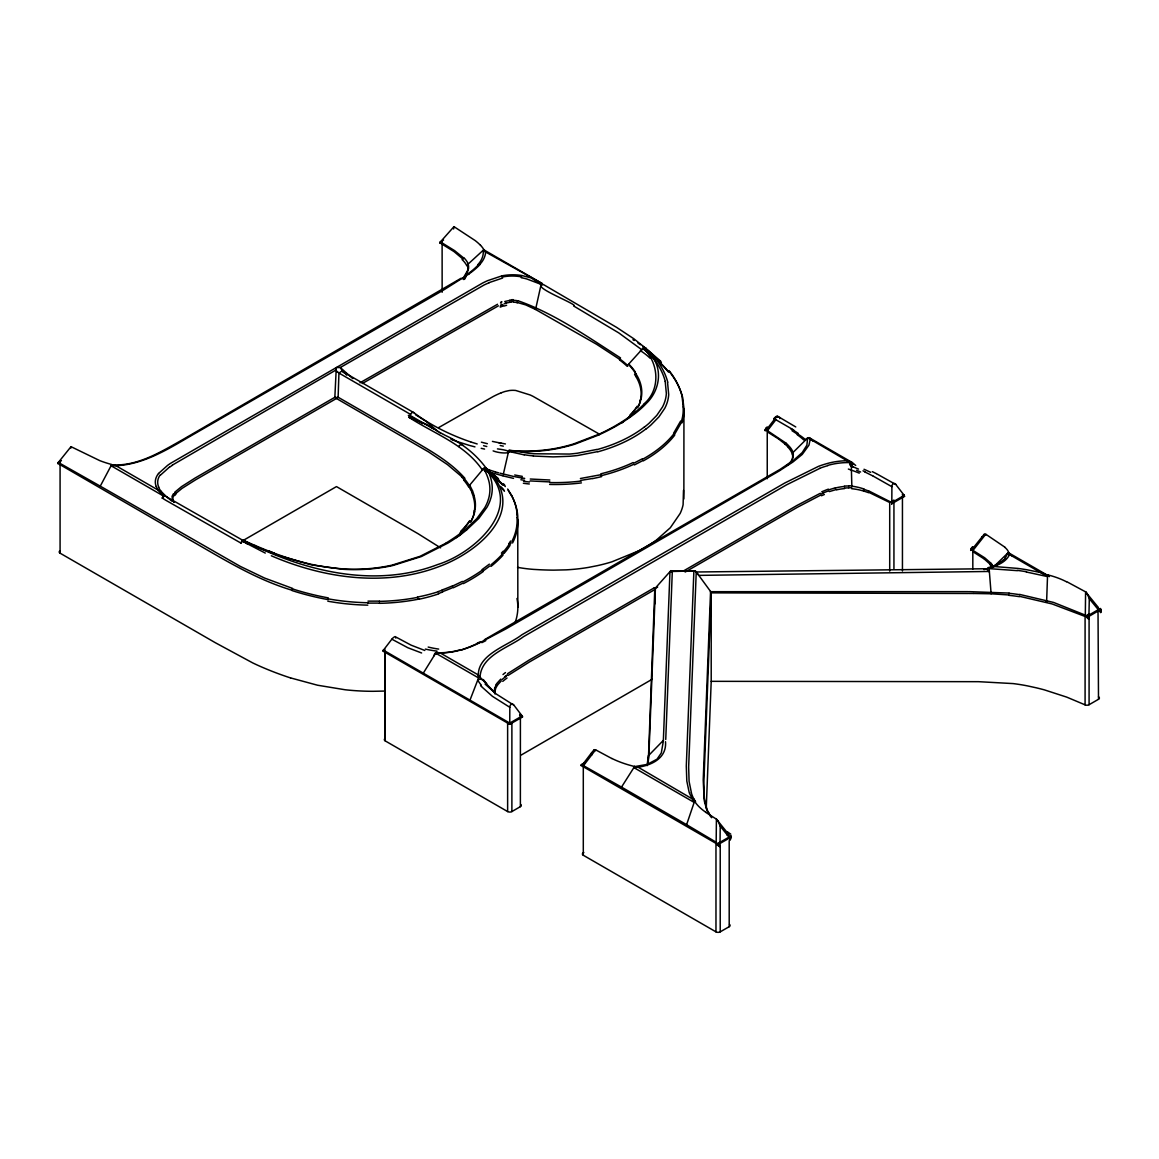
<?xml version="1.0" encoding="UTF-8"?>
<svg xmlns="http://www.w3.org/2000/svg" width="1159" height="1159" viewBox="0 0 1159 1159"><rect width="100%" height="100%" fill="white"/><g stroke="black" fill="none" stroke-linecap="round" stroke-linejoin="round"><path stroke-width="1.5" d="M520.753 804.462A3.013 1.738 0 0 1 520.377 806.65L511.887 811.561A3.013 1.738 0 0 1 507.628 811.561L385.208 740.891L385.208 652.387L383.252 651.271A3.158 2.144 72.1 0 1 383.499 650.213M767.244 478.754L767.244 431.814L778.413 438.855M1098.008 608.069L1098.5 699.283L1089.083 704.715A3.013 1.738 0 0 1 1085.085 704.846L1085.085 616.443L1052.039 603.926L1019.529 596.32M1087.171 617.399L1100.63 609.547A3.144 1.594 45.9 0 0 1100.442 608.591M395.19 636.566A3.057 0.898 -42.6 0 0 391.814 639.232L383.441 650.156L509.757 723.086L509.815 707.309A3.057 2.332 -86.2 0 1 511.191 704.353A3.057 2.332 -86.2 0 1 513.77 704.976L522.115 715.943A3.115 2.26 -64.6 0 1 522.579 716.899M876.581 473.77L895.777 484.476L904.194 495.357L891.822 502.586L891.894 486.708A3.057 2.332 -86.2 0 1 893.256 483.767A3.057 2.332 -86.2 0 1 895.835 484.39M1008.996 594.973L991.119 593.785L989.134 568.634L996.595 565.563M591.626 755.219L591.655 752.698L593.987 749.916M719.609 846.548A3.926 2.188 50.6 0 1 717.711 844.563L716.175 842.231L716.407 819.152L705.672 812.314M720 846.664L720.217 826.164L718.044 821.123M1088.229 618.848A3.781 1.796 51.4 0 1 1087.07 617.631L1085.317 615.154L1085.592 591.858L1066.628 581.63M595.567 750.67L595.581 749.815L611.865 758.551M1088.852 619.254L1089.301 598.667L1087.156 593.712M517.522 567.331A90.634 52.329 0 0 0 533.705 569.402L539.645 569.735A217.255 125.433 0 0 0 545.932 569.982L547.932 570.04A152.597 88.098 0 0 0 553.901 570.127L566.128 569.851A114.871 66.324 0 0 0 588.642 567.374L597.334 565.664A127.751 73.756 0 0 0 611.894 561.825L639.609 550.482A149.714 86.432 0 0 0 656.443 540.036L670.337 527.736L680.145 513.466A107.106 61.833 0 0 0 683.1 504.744L683.491 490.3M174.618 492.358L181.47 486.679L195.118 478.015L334.85 397.291L336.269 367.954M461.76 476.914A120.956 71.221 -2 0 0 460.5 475.596L447.504 464.629L428.685 451.996L336.472 398.493L338.124 397.233L338.935 373.039L337.559 371.894M70.945 448.055L71.003 446.664L99.833 460.659A89.663 51.764 0 0 0 111.728 464.513L100.268 486.157L240.275 566.374L264.556 578.051L292.532 588.395M507.541 673.712L529.069 660.108L654.284 587.801A3.013 1.738 60 0 1 654.763 589.598L648.243 763.535M663.339 740.905L669.974 571.662A3.347 1.782 17.6 0 1 670.67 571.503M665.744 739.5L672.307 571.474L695.125 570.952L698.819 575.386L989.38 571.459L986.063 568.75L695.951 571.995M693.864 571.488L686.302 766.07L686.809 781.079L689.098 792.09A123.303 71.192 0 0 0 689.605 793.567L694.154 802.405L633.886 767.606C648.634 766.693 667.005 759.638 665.512 741.717M710.554 591.641L703.209 780.021L704.223 800.275A136.472 78.855 -0.2 0 0 704.744 802.781L706.222 807.606M706.266 807.895L711.206 681.333L711.206 592.857L968.562 593.48M436.248 654.299L436.421 652.343L440.101 652.879L477.479 674.466L494.647 692.575A27.932 16.197 -1.9 0 1 494.763 687.968M648.2 756.784L648.243 756.349A2.97 2.419 5.8 0 1 648.91 754.828L655.414 588.004A2.984 2.535 3.1 0 0 654.763 589.598L654.763 603.998M648.866 755.262L663.397 740.355M648.113 757.653L647.157 764.868A64.947 37.928 5.9 0 1 647.171 765.65M648.779 756.132L647.809 763.375M663.281 741.456L661.296 752.959L657.037 759.174L647.171 764.404L634.132 766.693L637.624 766.91L693.604 799.681L695.487 801.767L694.632 801.014L686.606 824.672L716.175 842.231M453.633 228.989L453.734 228.207M453.806 227.686L453.966 226.642L475.19 240.579A100.21 57.849 0 0 1 478.305 243.187L480.55 245.317M111.467 466.425L111.699 464.875L115.407 465.411L158.363 490.214L169.286 498.993M336.327 367.562L340.297 367.519L352.785 378.616M474.35 510.453L473.814 512.93M475.002 508.96L474.466 511.452M501.818 275.871A33.307 19.225 0 0 1 521.84 275.509L531.213 277.928L541.137 284.361L535.965 307.642A3.013 1.637 -62.8 0 0 535.53 309.453L596.595 344.281L620.094 359.638M640.391 399.333L640.014 400.869M641.043 397.841L640.666 399.406A90.257 52.112 -0.1 0 0 635.871 376.501M559.319 448.185A101.137 58.399 0 0 1 518.667 451.474L508.584 451.387L503.383 474.017L513.741 476.479M470.148 699.703L478.566 677.928C475.349 654.907 507.207 646.157 521.811 634.813L784.817 482.984L818.471 466.367A75.871 43.796 0 0 1 825.947 463.89A48.432 27.961 0 0 1 847.533 460.717M680.623 421.065L673.567 433.321M681.275 422.687L674.176 435.016M1009.112 555.147L1008.881 552.959L1048.301 575.719L1041.304 572.676L1026.975 569.779A135.704 78.348 0 0 0 1017.689 568.403L994.089 566.519L983.904 569.62M974.082 546.86L984.194 534.256M510.568 541.036L508.729 543.962M511.191 542.702L509.352 545.643M423.528 672.785L435.697 653.169L440.101 652.879M729.547 924.476A3.013 1.738 0 0 1 729.199 926.693L720.217 931.85A3.013 1.738 0 0 1 715.972 931.85L715.972 843.375L581.354 765.621A3.086 2.086 71.6 0 1 581.572 764.592L621.514 787.091L634.654 766.389L633.538 767.055M790.351 462.89L791.264 461.456A28.714 16.487 -0.6 0 0 792.394 458.616A27.512 15.893 0.7 0 0 792.336 454.096M497.356 685.172L501.311 680.855M591.655 752.698L583.484 763.419L581.528 764.549M595.581 749.815L583.484 765.664A2.955 1.449 37.4 0 1 583.499 763.433L584.498 762.825M465.005 276.306L467.468 271.988A26.57 15.299 -0.6 0 0 467.859 270.322M768.504 427.077L774.791 418.921M775.574 417.906L775.878 417.501A3.013 1.463 37.6 0 0 775.878 419.732L767.432 430.684L785.657 442.912M984.382 557.595L972.995 550.409L985.758 534.212L1004.911 547.193M71.003 446.664L58.341 462.441A3.129 2.115 72 0 0 58.051 463.513M160.681 474.944L169.33 467.193M158.551 473.48L167.504 465.44A145.904 84.23 0 0 1 170.489 463.368L482.637 283.028A123.187 71.119 0 0 1 487.606 280.666L501.833 275.9M471.206 490.923L469.076 486.766A3.013 2.332 -29.9 0 1 469.699 485.114L483.796 468.294C527.533 505.121 475.581 552.814 437.682 564.549C373.401 589.047 302.209 570.619 243.26 540.268L247.635 544.194M503.093 551.264L501.412 553.118M503.687 552.988L502.006 554.842M453.966 226.642L440.492 241.825L443.564 240.043M654.284 587.801L654.763 588.743L670.887 570.634M175.197 494.038L181.963 488.432L195.596 479.826L336.559 398.421L334.85 397.291M464.252 276.494L468.511 268.816A27.715 16.009 0.6 0 0 468.598 267.657A28.874 16.675 -1.7 0 0 468.135 264.18M644.346 403.607C661.036 388.946 658.602 362.579 643.288 347.99L628.308 364.505A3.013 2.115 -45.6 0 0 627.743 366.215M788.25 464.687L791.307 460.992A32.191 18.53 -0.7 0 0 792.582 458.602L793.046 457.139A27.903 16.11 -0.3 0 0 792.988 452.517L807.635 438.015L809.315 438.638L851.228 463.18L851.851 486.461M630.858 415.226L626.99 418.95M629.351 417.515L630.264 416.574M994.393 566.099L1008.359 552.481L1010.634 554.61M500.76 679.131L496.762 683.52A36.001 20.529 -1.6 0 0 495.893 684.955M468.004 264.194L483.854 249.663A37.957 21.92 0 0 0 480.492 245.331M464.643 530.112L476.755 518.667L484.679 507.859A106.527 61.499 0 0 0 487.722 501.383L488.765 498.08A98.573 56.907 0 0 0 489.837 491.402L489.895 489.735A105.802 61.079 0 0 0 489.315 483.028A128.866 74.263 0.3 0 0 483.52 468.337M466.57 529.967L478.855 518.363L486.91 507.367A108.903 62.876 0 0 0 490.011 500.731L491.083 497.356A100.905 58.254 0 0 0 492.184 490.532L492.256 488.808A108.164 62.441 0 0 0 491.662 481.956A123.187 71.119 0 0 0 489.17 473.524L485.491 467.932L498.5 478.913L496.965 477.479M489.373 564.143L482.13 569.547M489.909 565.911L482.651 571.329M467.164 274.075L464.527 275.943M469.004 273.988L444.143 289.678L187.034 438.116C163.767 451.764 138.921 466.338 111.076 465.759L163.506 496.023L162.173 497.979L165.433 500.051L240.956 543.093L241.869 540.978L274.828 554.074A287.591 166.041 0 0 0 280.058 555.943L311.699 564.94L343.281 569.301A107.309 61.963 0 0 0 392.901 565.505L421.398 556.523L447.91 543.078A208.345 120.29 0 0 0 466.584 529.982M508.033 675.465L529.547 661.905L654.763 589.598M1088.692 614.125L1085.461 616.211M172.256 465.165L335.748 370.141L337.124 371.532M461.137 278.232L182.412 439.797C160.695 451.952 137.646 466.425 111.699 464.875M521.26 755.002L652.155 679.261M446.201 543.064L420.036 556.334L392.032 565.143A104.976 60.645 0 0 1 343.513 568.939M893.212 500.471L890.098 502.282M522.492 716.943L509.757 724.303L385.208 652.387M61.427 460.659L58.341 462.441L100.268 486.157M359.985 382.789L497.544 304.266M362.274 383.542L498.413 305.831M243.187 540.456L336.472 486.592L418.08 533.719L440.594 547.845M438.493 427.685L493.343 396.45A91.184 52.648 0 0 1 501.325 392.742M383.441 650.156L384.991 649.272M765.244 430.626A3.115 2.115 72 0 1 765.563 429.627L768.765 427.7M384.266 650.474L383.078 651.155A3.071 1.594 -46.9 0 1 383.281 650.17M767.794 429.047L765.143 430.568A3.013 1.738 -60 0 1 766.374 427.642M683.274 571.068L797.001 505.44L820.311 493.285M654.763 588.743L657.675 587.048M685.157 572.053L797.464 507.251L820.717 495.096M509.757 723.086L522.13 715.943L519.652 714.48M891.822 503.701L904.571 496.356L903.368 495.661M584.817 763.419L583.296 764.303L583.296 855.255L715.972 931.85M971.083 549.337L975.342 546.889M972.821 549.12L970.706 550.395A3.013 1.738 -60 0 1 971.937 547.439M583.803 852.502L583.296 852.792A3.013 1.738 0 0 0 583.296 855.255M1100.224 608.533L1087.185 616.11A3.52 2.68 -86.2 0 0 1087.33 617.182A3.1 1.681 -76.8 0 1 1087.301 616.11A3.129 2.173 71.3 0 1 1087.287 617.385M730.807 836.074L718.102 843.375A3.115 2.144 -70.8 0 0 717.986 844.65A3.028 1.753 -59.8 0 0 718.232 845.389M718.087 844.578L731.184 837.073A3.042 1.767 -59.8 0 1 730.213 839.739M642.463 458.732L633.987 463.107M642.926 460.543L634.408 464.933M484.404 639.725L780.181 469.308L793.741 460.137L802.245 452.546L806.881 445.215L807.635 438.015M462.383 581.398L453.053 585.846M462.818 583.238L453.459 587.7M480.449 641.68L477.204 643.202M478.667 643.346L505.802 628.989L779.022 471.09L792.988 461.963L802.231 454.429L808.939 445.201L810.155 439.58L809.069 437.609L811.488 439.855M776.458 417.124L777.53 416.834M598.145 434.524L573.792 443.868M599.609 434.654L574.893 444.158A119.884 69.221 0 0 1 559.304 448.156M489.04 282.637L502.615 278.044M500.847 304.788L501.934 304.353M500.5 303.006L501.586 302.571M501.354 392.771L502.383 392.379A31.93 18.428 0 0 1 505.034 391.481L509.149 390.569A15.067 8.707 0 0 1 511.8 390.337A15.849 9.156 0 0 1 515.712 390.467L530.17 394.973A120.087 69.337 0 0 1 532.966 396.306L599.058 433.959M819.732 468.41L786.468 484.882L523.477 636.697C508.395 647.939 480.971 655.386 480 677.508M442.666 592.032L438.464 593.495M442.303 590.148L438.131 591.597M829.12 489.721L835.277 487.838M829.366 491.59L836.392 489.504M504.759 301.499L509.598 300.442M505.034 303.296L509.714 302.325M596.813 449.446L577.486 453.198A94.256 54.415 0 0 1 569.46 454.053L533.705 453.763A68.062 39.305 0 0 1 524.042 452.503A88.794 51.271 0 0 1 518.681 451.445L509.018 450.387L509.265 451.358M597.783 451.604L578.008 455.444A96.559 55.733 0 0 1 569.764 456.269L553.104 456.892L533.343 456.038M988.048 567.649L988.786 567.461A35.668 20.08 -0.9 0 0 995.378 565.375M601.376 474.625L580.398 478.508M670.583 571.416L671.481 571.344A3.347 2.361 37.7 0 1 672.307 571.561M419.051 598.725L417.689 599M417.472 597.073L418.819 596.798A120.478 70.033 0.1 0 0 438.247 591.727M592.756 478.464L580.543 480.42M480.521 678.971L478.667 679.565A3.028 2.376 -40.8 0 0 477.667 680.565M384.353 691.068L373.024 691.3A151.916 87.707 0 0 1 345.15 689.764L317.523 685.215L290.576 677.914M379.442 601.13L367.968 601.144M379.471 603.1L367.939 603.115M969.17 591.641L1009.112 593.075M710.742 591.684L968.562 591.641M969.083 593.48L973.198 593.48M671.452 572.024L671.047 571.039L695.4 571.054M973.415 593.48L991.119 593.785M711.206 681.333L978.529 681.68L1013.183 683.593A119.348 68.903 0 0 1 1027.859 685.969L1036.175 687.794A190.742 110.134 0 0 1 1044.331 689.851L1066.7 697.11L1085.085 704.846M1007.461 553.365L1047.504 576.588L1026.323 571.995M549.83 480.014L530.271 479.015M549.815 481.927L530.17 480.927M989.134 568.634L1017.182 570.648M343.528 568.881C316.146 567.316 289.533 559.565 264.238 549.294A400.724 231.365 0 0 1 254.85 545.338M847.533 460.818L851.445 462.05L855.719 465.454M524.694 478.392L521.564 477.928M524.549 480.29L520.869 479.754M1019.688 594.422L1053.618 602.448L1085.317 615.154M521.217 277.725L523.231 278.088A38.667 22.427 -0.2 0 1 527.084 279.073L541.137 284.361M517.609 302.571L525.693 304.889L535.53 309.453M517.798 300.674C554.77 313.611 587.685 336.907 620.572 357.957M524.158 454.864L508.584 451.387M497.457 448.881C519.812 451.749 504.817 455.284 493.126 450.894M513.524 478.377L503.093 475.9M484.592 449.084L481.202 448.33M482.941 250.503L542.586 283.81M503.093 473.944L499.978 473.176M486.766 446.519L483.564 445.708M474.958 446.881L470.047 445.592M498.616 472.829L495.559 471.988M490.967 472.553L502.774 475.798M489.678 472.51L488.649 471.93M1046.374 602.26L1046.403 602.26A3.013 1.058 -74.3 0 1 1046.664 600.391L1047.562 575.11L1049.402 576.631M863.18 490.46L863.933 490.677M477.189 443.955L471.162 442.086M469.525 445.447L456.211 441.26M421.615 652.981L407.896 647.765L391.872 639.203M495.342 471.93L494.111 471.539M424.817 650.474L411.141 645.172L395.755 636.957L395.77 638.073M863.368 488.953L864.121 489.199M493.893 471.467L489.228 469.902M292.213 590.293C255.531 579.355 222.919 558.812 189.946 540.007L57.95 463.455M470.742 441.941C450.721 435.176 430.003 424.991 413.966 412.734L342.789 371.633L340.297 367.519L484.158 284.955A121.985 69.554 -0.7 0 1 489.17 282.738M489.141 469.873L484.665 468.265L488.808 471.901M455.617 441.043L454.009 440.434M645.708 348.337L641.738 349.699L618.79 332.908L573.719 306.019C580.253 305.281 529.026 286.143 543.629 284.665L616.631 327.389L633.857 338.776L646.345 348.772L645.143 347.743M868.859 492.358L889.706 502.513L889.706 571.141M868.613 490.822L891.836 502.586M452.995 440.043L450.996 439.218M338.935 373.039L410.547 414.386L410.127 415.617A14.096 11.489 -66.9 0 1 409.764 415.864L408.997 417.356L426.628 424.382L440.174 432.843M271.336 555.784C323.897 578.486 385.817 587.367 440.29 566.099C474.842 553.321 524.839 514.712 492.329 474.828M858.529 469.091L851.358 466.135A3.013 0.942 -70 0 1 853.488 463.629M254.792 545.382L243.26 540.268M265.281 553.075L242.057 541.05M864.643 471.858L872.872 475.943M872.321 471.626L876.247 473.596M453.328 439.869L451.387 438.87M443.462 434.408L445.114 435.277M445.664 435.567C461.862 443.057 476.248 454.328 486.679 468.873M442.897 434.118L441.231 433.249M873.191 476.117L891.894 486.708M440.681 432.959L439.565 432.365M415.458 414.647L426.005 421.311L438.102 431.583M773.951 418.616L791.64 428.844M777.834 416.385L795.769 426.947M542.093 283.462L484.201 250.04L485.447 251.764M809.069 437.609L851.952 462.354M849.547 463.933L852.473 465.614M902.339 494.285L904.194 495.357M1095.806 605.983L1100.137 609.562M903.107 495.516L902.441 495.125A2.941 1.695 -0.1 0 1 902.412 497.573M850.025 465.208L852.937 466.889M410.243 415.516L424.136 423.542M424.687 423.861L426.353 424.817M429.134 426.425L430.25 427.063M430.8 427.396L432.466 428.352M433.031 428.671L434.132 429.308M426.918 425.15L428.019 425.788M408.33 415.342L420.558 422.398M421.123 422.731L422.789 423.687M338.124 397.233L406.91 436.943C427.236 449.055 448.997 460.297 464.875 478.29M435.697 653.169L478.566 677.928M621.514 787.091L686.606 824.672M59.732 550.96A3.013 1.738 0 0 0 60.08 553.176L215.313 642.709L252.734 662.919A232.901 134.458 0 0 0 262.876 667.526L264.976 668.41A259.717 149.946 0 0 0 290.547 677.928M513.698 705.063L496.211 693.98L485.099 684.1M509.815 707.309L492.401 696.313L481.246 686.374M440.246 242.999L453.966 251.561L463.122 259.225M519.652 715.291L520.405 715.726L520.377 806.65M972.792 551.612L984.078 558.899M166.983 497.095L244.201 541.123A3.013 1.724 -63 0 0 240.985 543.122M791.959 429.033L793.973 430.293M408.997 417.356C434.147 433.77 464.745 444.085 482.376 469.989A3.013 2.39 -38.3 0 1 486.809 469.004M632.93 339.703L634.19 340.514M637.928 343.021L640.362 344.701M778.645 439.029L785.02 443.998M984.73 557.841L991.235 563.462M490.3 472.959L497.052 478.392M984.426 559.16L990.525 564.621M484.665 468.265L495.501 476.19M169.663 499.312L171.952 501.21M495.574 476.262L496.675 477.218M645.07 347.686L648.214 350.67M485.491 467.932L490.257 472.452A77.045 44.448 0.1 0 1 492.285 474.842M344.788 373.401L342.789 371.633A3.042 1.565 -51.7 0 0 339.297 373.212M345.773 374.285L346.773 375.168M165.129 495.545L160.739 490.923M497.37 478.667L499.007 480.203M811.865 440.203L812.633 440.913M1011.141 555.089L1011.879 555.784M660.833 361.347L648.605 350.742A250.88 144.788 0 0 0 642.81 346.382M661.398 362.695L649.141 352.046A252.517 146.309 -0.3 0 0 643.375 347.657M463.716 258.008L454.545 250.59L440.434 241.883A3.115 2.072 71.2 0 0 440.13 243.013M461.702 476.928L464.324 479.913M503.354 483.651L504.744 485.215M503.948 485.013L505.338 486.592M483.854 249.663L486.056 252.111M163.506 496.023L158.363 490.214A40.927 23.629 0 0 1 156.277 486.49M1085.592 591.858L1098.312 607.432M1089.301 598.667L1100.731 612.662M716.421 819.152L729.156 834.944M720.217 826.164L727.924 835.784M669.076 370.576L671.51 373.864A163.115 94.212 -0.1 0 1 682.086 396.32M669.67 371.952L672.119 375.27A163.767 94.589 -0.1 0 1 682.738 397.812L683.94 408.504L683.868 498.978M710.554 591.438L696.24 571.88L688.649 767.012L689.098 781.412L691.401 792.756M991.003 565.244L991.611 566.2M173.995 502.325L173.053 500.804A19.341 11.155 0.4 0 1 172.314 496.095M507.656 489.026L511.047 494.574M508.279 490.431L511.67 495.994M634.915 372.3L636.537 374.835A90.924 52.488 -0.1 0 1 641.289 397.856M711.64 817.732L711.032 816.82M634.553 374.328L635.914 376.487M710.887 816.588L707.367 810.344M992.162 564.694L991.524 563.825A26.99 14.43 5.6 0 0 991.148 563.477M652.72 356.798L654.719 360.188A146.382 84.506 0 0 1 665.252 381.427M710.351 816.139L708.004 811.778M469.699 485.114L472.568 490.923M695.487 801.767L693.966 798.957M482.043 679.797L481.593 679.217A3.042 1.927 -30.3 0 0 480.492 679.015M158.58 487.171L159.522 489.069A40.333 23.079 0.8 0 0 160.71 490.923M706.86 809.069L704.368 798.363L703.803 783.991L711.206 593.191A3.057 2.68 17.4 0 0 710.481 591.481M682.014 396.335L683.274 406.968M667.526 382.166L668.7 394.538A94.922 54.806 0 0 1 664.788 408.258L658.906 416.907L650.952 424.991A129.055 74.524 0 0 1 646.331 428.801M665.208 381.441L666.353 393.553A92.575 53.444 0 0 1 662.528 406.954L656.776 415.4L648.997 423.325A126.722 73.162 0 0 1 644.447 427.048M985.758 534.212L985.802 535.038M982.05 536.733L982.151 538.312M517.088 514.726L517.189 517.638M779.775 417.501L779.79 418.631M1089.083 613.85L1089.083 704.715M972.821 546.715L972.821 568.997M902.441 496.936L902.441 570.981M893.937 500.036L893.937 568.866M767.258 426.903L767.258 429.352M729.199 840.695L729.199 926.693M720.217 845.838L720.217 931.85M517.841 607.33L517.754 516.248A135.675 78.348 0 0 0 511.727 495.98M511.887 723.071L511.887 811.561M507.628 811.561L507.628 723.071A2.941 1.71 0 0 0 511.858 723.057M442.115 241.724L442.144 292.256M385.208 651.315L385.208 738.428A3.013 1.738 0 0 0 385.208 740.891M60.08 462.253L60.08 553.176M328.301 597.885A193.452 112.032 -0.1 0 1 292.14 588.786M367.852 602.752A153.886 90.677 -0.3 0 1 328.214 598.855M417.631 597.363A132.749 76.871 0 0 1 379.457 601.362M452.836 585.672A143.716 83.26 0.1 0 1 442.101 589.96M482.738 569.822A183.325 106.585 0.3 0 1 463.035 581.818M502.847 553.567A166.997 97.675 1 0 1 490.967 564.824M509.279 544.093A136.197 79.015 0.5 0 1 503.745 551.452M517.03 517.638A126.968 74.176 1.9 0 1 511.93 541.311M511.148 494.545A134.995 77.943 -0.1 0 1 517.146 514.726M500.529 486.389A97.457 53.865 4.7 0 1 503.832 489.895M497.298 479.362A103.557 58.834 1.4 0 1 502.267 483.984M464.02 257.906A40.333 23.238 -1.5 0 1 468.294 264.151M439.869 242.955A3.173 1.608 -44.3 0 1 440.232 241.898M483.202 250.489A46.143 26.715 0.4 0 1 478.001 264.498M484.187 470.134A17.53 12.966 26.9 0 1 485.896 471.785M57.82 463.528A3.129 1.608 -46.3 0 1 58.153 462.47M328.2 599.638A194.147 112.264 0 0 1 291.967 590.539M367.809 605.143A154.408 91.547 -0.4 0 1 327.809 601.188M417.863 599.29A133.43 77.276 0 0 1 379.486 603.317M438.812 593.828A121.014 70.771 0.2 0 1 419.326 599.16M453.111 587.425A144.513 83.506 0 0 1 442.347 591.727M483.173 571.575A184.107 106.903 0.2 0 1 463.397 583.6M503.02 555.161A167.664 97.733 0.7 0 1 491.039 566.389M509.844 545.759A136.776 79.334 0.5 0 1 504.266 553.147M517.696 519.174A127.664 74.596 1.9 0 1 512.568 542.977M501.137 487.765A98.153 54.299 4.6 0 1 504.469 491.286M497.979 480.637A104.136 59.196 1.3 0 1 502.963 485.302M462.093 259.573A39.797 23.122 2.9 0 1 466.889 265.846M464.846 278.87A65.657 38.957 2.1 0 1 464.382 279.406M467.845 270.322A27.294 15.806 1.4 0 0 467.946 269.178A28.453 16.487 -1.1 0 0 467.512 265.773M465.889 277.001A66.671 39.754 2.5 0 1 463.6 279.536M522.318 476.349A98.501 55.487 0.4 0 1 514.697 474.973M529.446 481.999A83.665 51.633 -0.8 0 1 523.549 481.289M581.282 481.014A126.824 75.451 -0.1 0 1 549.641 482.55M633.162 462.528A131.271 74.987 -0.2 0 1 600.782 473.828M674.147 433.466A142.644 82.84 0.3 0 1 642.984 459.051M683.1 406.968A109.975 64.006 1.9 0 1 681.478 421.166M659.326 361.869A169.779 97.414 0.7 0 1 667.758 370.923M521.753 477.928A100.152 56.487 0.4 0 1 514.625 476.639M529.315 483.984A84.419 52.039 -0.8 0 1 523.361 483.26M581.412 482.897A127.476 75.799 -0.1 0 1 549.627 484.433M601.68 476.595A122.796 71.322 0.1 0 1 592.8 478.551M633.596 464.368A131.923 75.378 -0.2 0 1 601.043 475.726M674.712 435.147A143.281 83.187 0.3 0 1 643.39 460.818M683.752 408.504A110.612 64.368 1.9 0 1 682.115 422.789M660.181 363.115A170.272 97.776 0.6 0 1 668.613 372.242M162.303 498.196A3.274 2.593 -74.4 0 1 166.853 497.211M410.547 414.386A3.013 1.738 -60 0 1 413.966 412.734M464.136 478.479A108.54 61.253 2.4 0 1 469.091 485.215M509.033 450.329A100.254 57.82 0 0 0 558.522 447.838A117.508 67.845 0 0 0 573.806 443.883M642.666 348.511A128.185 82.593 -29.1 0 1 654.647 360.232C662.354 374.429 657.819 392.481 646.418 403.332A140.384 81.058 0 0 1 637.436 411.677A198.595 114.654 0 0 1 599.493 434.567M628.96 364.288A94.937 54.792 -0.2 0 1 635.436 372.184M640.391 350.684A110.293 65.281 -16.6 0 1 650.04 358.203M274.466 553.292A213.546 122.622 0.2 0 1 268.468 550.713M502.021 277.073A31.235 18.776 0.9 0 1 521.637 276.885M156.19 486.49A35.407 20.442 0 0 1 158.537 473.48M169.504 467.28A143.6 82.709 -0.1 0 1 172.43 465.252M158.74 487.157A33.22 19.413 1.2 0 1 160.246 474.828M478.508 264.643A97.617 56.385 0.1 0 1 467.396 274.176M465.701 276.508A220.239 128.461 0.6 0 1 462.311 278.826M485.621 251.764A48.287 27.874 0 0 1 480.043 264.165M480.304 264.238A102.209 59.008 0 0 1 468.917 273.944M648.316 350.626A152.38 88.156 -0.2 0 1 667.743 382.151M646.186 428.729A129.185 74.567 0 0 1 597.928 451.778M533.386 455.893A69.757 40.116 0 0 1 524.23 454.719M644.317 427.005A126.824 73.22 0 0 1 596.972 449.62M644.433 403.636A138.022 79.725 0 0 1 635.581 411.851M635.798 411.938A196.277 113.481 0.1 0 1 598.218 434.582M464.585 530.083A206.027 118.899 0 0 1 446.085 543.006M338.356 397.305A2.984 0.869 -0.5 0 1 334.734 397.349M463.745 480.087A103.05 60.442 -1.2 0 1 468.613 486.867M458.689 446.548A3.013 2.014 -54.2 0 1 462.803 445.36M337.573 372.097A4.795 1.087 42.1 0 1 337.081 371.677M462.412 531.952A158.044 91.923 0.5 0 1 456.516 537.631M469.699 520.594A121.188 69.018 -1.2 0 1 460.688 531.387M474.799 511.481A90.808 52.763 1 0 1 471.162 520.884M474.147 496.153A90.228 52.184 0.8 0 1 475.147 508.96M472.466 490.938A108.048 62.456 0 0 1 474.263 496.139M461.862 533.314A157.32 91.489 0.5 0 1 459.601 535.603M469.062 521.999A120.55 68.656 -1.2 0 1 460.094 532.734M474.147 512.959A90.185 52.401 1 0 1 470.54 522.303M473.495 497.747A89.576 51.807 0.8 0 1 474.48 510.467M471.8 492.575A107.352 62.05 0 0 1 473.596 497.733M471.67 490.822A118.001 70.091 -7 0 1 472.321 492.474M174.198 493.98A25.541 14.227 -3.1 0 1 175.473 492.618M172.372 496.095A18.312 10.547 -0.2 0 1 173.444 493.806M174.632 495.603A24.6 13.98 -1.7 0 1 175.864 494.256M173.85 495.415A18.022 10.518 0.6 0 0 172.937 497.675A18.979 10.967 0.8 0 0 173.85 502.195M503.325 446.157A100.007 5.983 11.5 0 1 500.195 445.476M505.411 443.94A149.424 28.903 7.8 0 1 498.674 442.651M487.374 443.694A98.37 28.714 6.8 0 1 481.391 442.159M501.079 443.173A144.513 59.196 3 0 1 492.416 441.391M623.194 421.963A173.792 100.587 0.2 0 1 622.151 422.789M637.189 406.201A92.025 52.488 -1.1 0 1 630.018 414.951M640.927 399.42A76.465 44.404 0.8 0 1 638.276 406.418M636.552 407.62A91.402 52.141 -1.1 0 1 629.409 416.298M640.275 400.898A75.842 44.056 0.8 0 1 637.638 407.823M629.569 365.607A94.574 55.241 -1.7 0 1 635.914 374.024M619.21 358.551A126.259 71.351 1.4 0 1 626.99 364.839M619.529 359.913A121.594 71.786 -1.2 0 1 627.178 366.302M517.001 300.775A20.08 11.213 0.6 0 1 517.682 300.876M513.35 300.34A16.777 9.996 -0.2 0 1 517.044 300.659M511.409 299.732A16.226 9.794 -0.2 0 1 513.394 299.688M509.554 300.326A15.299 9.084 0 0 1 511.467 300.152M504.107 303.803A33.394 17.24 -2.5 0 1 506.295 303.165M500.978 301.963A39.305 26.135 5.6 0 1 501.818 301.63M500.282 306.15A67.613 34.958 -3.4 0 1 503.122 305.034M516.842 302.658A19.602 10.764 0.6 0 1 517.508 302.76M513.336 302.195A16.458 9.605 -0.1 0 1 516.914 302.499M511.438 301.557A15.951 9.272 0 0 1 513.379 301.528M509.656 302.151A15.081 8.548 0.2 0 1 511.51 302.006M503.759 306.135A32.974 18.674 -0.2 0 1 506.642 305.295M500.239 307.121A63.484 33.973 -2.7 0 1 502.615 306.164M515.248 622.18A126.012 72.756 0 0 0 516.914 616.298L517.421 613.314A131.633 76.001 0 0 0 516.972 598.508M705.802 812.256A65.686 37.914 0 0 1 694.386 801.057M634.581 766.49A84.781 48.953 0 0 1 611.952 758.508M1004.737 547.265A23.991 13.85 0 0 1 1008.707 552.437M1047.722 574.878A67.686 39.073 0 0 1 1066.454 581.76M521.956 715.929A3.115 1.376 51.3 0 1 522.332 716.856M581.05 765.592A3.129 1.608 -47 0 1 581.369 764.563M711.322 593.785A3.405 0.753 74.1 0 1 710.568 592.191M1100.21 608.62A3.115 2.115 -71.6 0 1 1100.543 609.605M971.141 549.409A3.144 2.144 73 0 0 970.807 550.409A3.086 1.362 -51.4 0 1 971.256 549.337A2.926 0.869 -42.6 0 1 972.705 547.7M891.822 503.716A3.013 1.738 -60 0 1 893.053 500.775M891.735 503.774A3.129 2.144 -71 0 1 891.706 502.586A3.129 1.941 74.3 0 1 891.72 503.643M765.302 430.496A3.115 1.391 -51.1 0 1 765.679 429.554M719.131 846.128A3.419 2.608 -86.2 0 1 718.145 843.346A3.129 2.159 71.3 0 1 718.189 844.65M671.047 570.952A3.376 1.405 -85.7 0 1 671.438 570.923L671.916 571.097A3.376 1.116 72.9 0 1 672.307 571.691M494.835 693.69A38.044 22.282 -0.3 0 1 494.444 692.589M385.237 652.372A2.941 1.695 0.1 0 1 384.527 650.561M904.15 495.415A3.086 2.086 -71.9 0 1 904.469 496.414M904.034 495.342A3.158 1.391 51.2 0 1 904.411 496.269M821.485 495.748A115.103 72.017 3.3 0 1 824.368 494.516M822.789 493.183A85.998 50.692 0.8 0 1 828.584 490.851M836.639 489.837A31.25 17.414 -0.5 0 1 844.563 488.605M844.433 488.011A27.121 15.864 0.1 0 1 848.75 487.925M848.765 487.664A28.294 16.414 -0.1 0 1 851.894 487.838M821.166 494.024A118.232 74.625 3.8 0 1 823.267 493.126M821.731 491.822A87.041 50.808 0.5 0 1 828.366 489.141M835.407 487.997A32.293 18.298 -0.4 0 1 844.433 486.49M844.36 486.085A27.512 16.356 0.1 0 1 848.779 486.012M848.794 485.766A28.685 16.892 0 0 1 851.981 485.954M851.937 486.186A39.305 22.832 0.6 0 1 863.484 488.837M707.656 811.836A95.27 55.516 -2 0 1 706.584 809.098M728.779 836.219A99.935 56.269 0.2 0 1 727.07 834.987M707.193 810.373A95.835 55.748 -1.5 0 1 706.077 807.635M730.793 834.161A103.006 58.501 2 0 1 727.33 831.742M731.097 837.117A3.1 2.188 -67.7 0 0 730.764 836.117A2.897 2.217 -86.2 0 0 730.344 835.61M730.981 836.088A3.129 1.594 46.7 0 1 731.315 837.131M647.939 763.39A65.57 38.334 5.8 0 1 647.751 764.549M494.835 687.982A29.308 16.791 -2.2 0 1 496.313 685.041M502.021 679.58A90.127 50.735 -1.9 0 1 506.324 676.161M502.992 674.552A125.158 78.783 6.6 0 1 505.483 672.568M495.125 693.777A27.555 15.965 -2.8 0 1 495.429 689.562M495.313 689.547A29.033 16.748 -0.7 0 1 496.617 686.621A35.292 20.181 -1.7 0 1 497.457 685.201M502.745 681.376A89.069 50.214 -1.8 0 1 507.048 678.001M504.585 676.87A121.637 75.321 5.3 0 1 507.106 674.958M509.641 724.361A3.1 2.13 -70.6 0 1 509.627 723.086A3.173 1.956 74.4 0 1 509.641 724.23M787.729 464.527A64.035 36.059 -2 0 1 787.207 465.02M793.104 452.503A38.653 22.093 -0.2 0 0 788.844 445.925L788.511 445.578A64.122 36.668 0 0 0 785.773 442.868M1008.895 595.335A121.724 69.757 0.1 0 1 1019.369 596.653M1009.04 593.307A122.275 70.293 0.1 0 1 1019.587 594.654M719.406 846.157A4.028 3.289 60 0 1 716.262 843.288M767.533 430.655A3.535 2.275 77.2 0 1 767.577 428.222M788.178 447.432A37.16 22.007 -0.3 0 1 792.336 454.096M784.904 444.042A62.687 37.624 -1.9 0 1 787.946 446.925M767.475 431.583A4.013 3.289 60.2 0 1 766.577 427.454M863.977 489.344A65.281 36.885 1.1 0 1 868.453 490.952M851.662 488.721A37.305 21.818 -1.6 0 1 862.847 490.822M863.629 491.025A62.977 38.102 -2.4 0 1 868.511 492.691M991.046 566.316A15.299 8.91 5.5 0 1 991.727 567.417M990.076 564.737A26.338 15.096 4.1 0 1 990.568 565.331M973.024 551.394A4.013 3.289 60.4 0 1 972.126 547.251M991.858 564.766A15.835 8.968 1.5 0 1 992.611 566.027M973.096 550.395A3.549 2.231 77.2 0 1 973.14 548.077M989.279 571.17A15.212 8.258 -3.1 0 1 988.641 571.546M461.644 649.721A48.446 27.975 0 0 1 440.101 652.981M434.089 655.719A3.028 1.26 -82.4 0 1 436.291 653.314M436.986 651.126A74.393 40.116 -5.7 0 1 425.396 649.083M481.144 684.897A45.534 28.164 7 0 1 478.131 680.739M460.775 649.619A46.215 26.99 0 0 1 436.378 652.749M805.693 439.754A3.013 2.463 -45.5 0 1 810.155 438.609M827.656 465.44A46.201 27.005 0.3 0 1 851.286 462.629M798.044 434.205A76.798 33.466 6.7 0 1 805.186 439.406M848.374 469.062A109.699 51.358 11.1 0 1 859.268 473.147M438.682 649.083A75.118 41.246 -6.4 0 1 428.178 647.055M486.708 683.564A43.419 26.671 8.6 0 1 483.361 679.565M481.536 686.258A57.805 37.769 0.4 0 1 480.507 685.056M477.479 643.39A97.964 56.762 0.1 0 1 461.065 649.924M485.809 640.652A220.949 129.489 0.7 0 1 481.84 642.651M478.58 643.288A102.543 59.21 0 0 1 461.789 649.88M862.977 470.815A112.249 43.361 14.1 0 1 864.947 471.727M856.573 470.25A114.104 45.867 13.5 0 1 860.615 472.017M864.006 469.265A111.438 45.273 13.3 0 1 870.684 472.336M773.879 418.631A3.057 0.898 -42.6 0 1 777.269 415.98M819.645 468.337A71.626 41.898 0.4 0 1 827.845 465.643M790.626 428.685A98.848 36.378 12.2 0 1 798.145 433.307M792.003 430.728A97.617 39.189 9.1 0 1 797.667 434.437M797.233 434.77A79.609 36.204 4.2 0 1 803.752 439.985M777.501 416.646A2.984 2.955 -49.4 0 1 778.631 416.733M765.548 429.554A2.941 0.869 -42.6 0 1 767.142 427.932M693.893 571.083A3.318 2.622 -32.3 0 1 696.327 571.807M693.792 798.986A114.017 65.875 -0.3 0 1 691.286 792.77M1017.283 570.387A133.314 77.276 -0.1 0 1 1026.439 571.749M1001.086 561.956A30.148 16.545 -1.6 0 1 995.088 565.157M1003.303 560A33.307 18.805 0 0 1 1000.927 561.883M1005.606 558.015A28.888 16.892 2.4 0 1 1003.737 560.145M1007.243 553.799A25.339 14.343 -1.2 0 1 1005.012 557.87M1009.199 555.161A31.771 18.341 0 0 1 996.465 565.462M729.837 837.305A3.839 3.289 59.8 0 1 729.851 840.13M716.682 819.355A3.955 2.246 59.3 0 1 717.899 821.065M594.06 750.018A4.042 2.318 59.4 0 1 594.813 749.656M1098.5 696.82A3.013 1.738 0 0 1 1098.5 699.283M1087.171 617.225A3.028 1.738 -60 0 1 1088.243 614.647M1100.239 608.62A3.419 2.608 -86.2 0 1 1101.036 611.445M1100.021 609.648A3.941 3.781 31.5 0 1 1100.934 612.227M1085.954 592.09A3.897 2.246 60 0 1 1087.099 593.727M984.252 534.357A3.897 2.26 60 0 1 984.585 534.14"/></g></svg>
